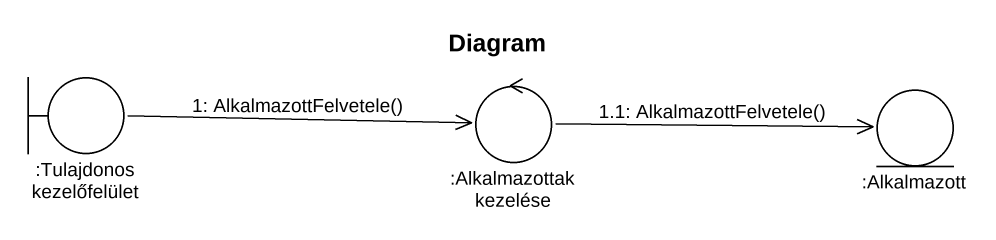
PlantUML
@startuml
title Diagram
boundary ":Tulajdonos kezelőfelület" as Tulajdonos_kezelőfelület
control ":Alkalmazottak kezelése" as Alkalmazottak_kezelése
entity ":Alkalmazott" as Alkalmazott
Tulajdonos_kezelőfelület -right-> Alkalmazottak_kezelése : 1: AlkalmazottFelvetele()
Alkalmazottak_kezelése -right-> Alkalmazott : 1.1: AlkalmazottFelvetele()
@enduml
